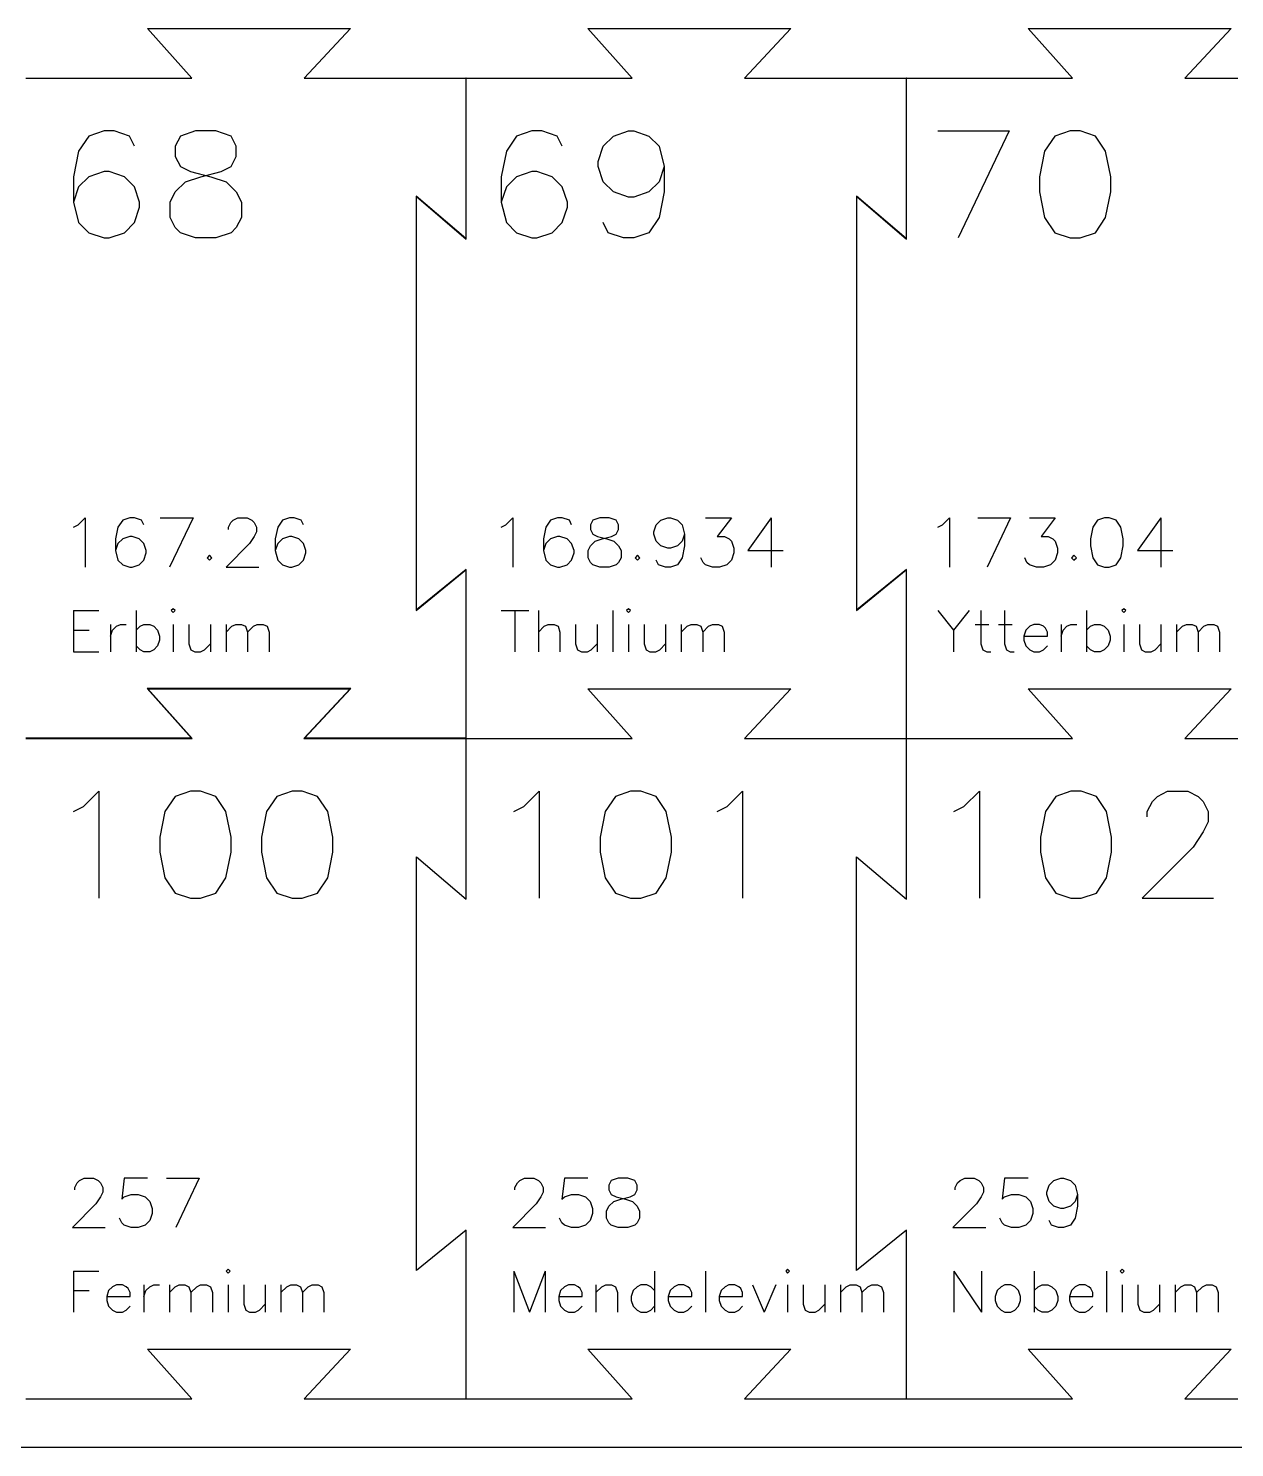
# Model space of a CAD drawing. Extents: x 0 to 297, y 0 to 210.
# Drawn here: x 223.78 to 264.53, y 0.05 to 47.99 of the extents above; entities that cross this region are included whole.
import ezdxf

# ---------------------------------------------------------------- set-up
doc = ezdxf.new("R2010")
doc.units = 0
doc.layers.get('0').update_dxf_attribs({"linetype": 'CONTINUOUS'})

msp = doc.modelspace()

# ---------------------------------------------------------------- linework, layer by layer
at = {"color": 1}
for p, q in [((229.305193, 46.311817), (227.807421, 47.99065)), ((227.807421, 47.99065), (234.661222, 47.99065)), ((234.661222, 47.99065), (233.09932, 46.311817)), ((244.176628, 46.311817), (242.678856, 47.99065)), ((242.678856, 47.99065), (249.532657, 47.99065)), ((249.532657, 47.99065), (247.970755, 46.311817)), ((259.048064, 46.311817), (257.550291, 47.99065)), ((257.550291, 47.99065), (264.404093, 47.99065)), ((264.404093, 47.99065), (262.84219, 46.311817)), ((225.702992, 46.311817), (229.305193, 46.311817)), ((233.09932, 46.311817), (234.894437, 46.311817)), ((238.561924, 46.311817), (238.561924, 43.610763)), ((238.570939, 46.311817), (238.561924, 46.311817)), ((238.570939, 43.610763), (238.570939, 46.311817)), ((240.574428, 46.311817), (244.176628, 46.311817)), ((247.970755, 46.311817), (249.765872, 46.311817)), ((253.433359, 46.311817), (253.433359, 43.610763)), ((253.442375, 46.311817), (253.433359, 46.311817)), ((253.442375, 43.610763), (253.442375, 46.311817)), ((255.445863, 46.311817), (259.048064, 46.311817)), ((262.84219, 46.311817), (264.637308, 46.311817)), ((238.561924, 43.610763), (238.561924, 40.890035)), ((238.570939, 40.869541), (238.570939, 43.610763)), ((253.433359, 43.610763), (253.433359, 40.890035)), ((253.442375, 40.869541), (253.442375, 43.610763)), ((238.561924, 40.890035), (236.8831, 42.328684)), ((236.8831, 42.328684), (236.8831, 28.32501)), ((236.892116, 28.344684), (236.892116, 42.308191)), ((236.892116, 42.308191), (238.570939, 40.869541)), ((253.433359, 40.890035), (251.754536, 42.328684)), ((251.754536, 42.328684), (251.754536, 28.32501)), ((251.763551, 28.344684), (251.763551, 42.308191)), ((251.763551, 42.308191), (253.442375, 40.869541)), ((236.8831, 28.32501), (238.561924, 29.696441)), ((238.570939, 29.716115), (236.892116, 28.344684)), ((238.561924, 29.696441), (238.561924, 26.862588)), ((238.570939, 26.862588), (238.570939, 29.716115)), ((251.754536, 28.32501), (253.433359, 29.696441)), ((253.442375, 29.716115), (251.763551, 28.344684)), ((253.433359, 29.696441), (253.433359, 26.862588)), ((253.442375, 26.862588), (253.442375, 29.716115)), ((238.561924, 26.862588), (238.561924, 24.004144)), ((238.570939, 24.004144), (238.570939, 26.862588)), ((253.433359, 26.862588), (253.433359, 24.004144)), ((253.442375, 24.004144), (253.442375, 26.862588)), ((227.797124, 25.687896), (229.294785, 24.009062)), ((234.672267, 25.687896), (227.797124, 25.687896)), ((229.315278, 24.000047), (227.817617, 25.678881)), ((227.817617, 25.678881), (234.650954, 25.678881)), ((234.650954, 25.678881), (233.088533, 24.000047)), ((233.109026, 24.009062), (234.672267, 25.687896)), ((244.176628, 24.004531), (242.678856, 25.683365)), ((242.678856, 25.683365), (249.532657, 25.683365)), ((249.532657, 25.683365), (247.970755, 24.004531)), ((259.048064, 24.004531), (257.550291, 25.683365)), ((257.550291, 25.683365), (264.404093, 25.683365)), ((264.404093, 25.683365), (262.84219, 24.004531)), ((225.702693, 24.009062), (223.695154, 24.009062)), ((223.695154, 24.000047), (225.702693, 24.000047)), ((229.294785, 24.009062), (225.702693, 24.009062)), ((225.702693, 24.000047), (229.315278, 24.000047)), ((233.088533, 24.000047), (234.894416, 24.000047)), ((234.894416, 24.009062), (233.109026, 24.009062)), ((236.710136, 24.009062), (234.894416, 24.009062)), ((234.894416, 24.000047), (236.710136, 24.000047)), ((238.566842, 24.009062), (236.710136, 24.009062)), ((236.710136, 24.000047), (238.566842, 24.000047)), ((238.561924, 24.004144), (238.570939, 24.004144)), ((238.566842, 24.000047), (238.566842, 24.009062)), ((240.574428, 24.004531), (244.176628, 24.004531)), ((247.970755, 24.004531), (249.765872, 24.004531)), ((253.433359, 24.004144), (253.442375, 24.004144)), ((255.445863, 24.004531), (259.048064, 24.004531)), ((262.84219, 24.004531), (264.637308, 24.004531)), ((238.566635, 18.572516), (238.566635, 21.3035)), ((253.438071, 18.572516), (253.438071, 21.3035)), ((236.887812, 6.027692), (236.887812, 20.011159)), ((236.887812, 20.011159), (238.566635, 18.572516)), ((251.759247, 6.027692), (251.759247, 20.011159)), ((251.759247, 20.011159), (253.438071, 18.572516)), ((238.566635, 7.398905), (236.887812, 6.027692)), ((238.566635, 4.555547), (238.566635, 7.398905)), ((253.438071, 7.398905), (251.759247, 6.027692)), ((253.438071, 4.555547), (253.438071, 7.398905)), ((229.305193, 1.69719), (227.807421, 3.376024)), ((227.807421, 3.376024), (234.661222, 3.376024)), ((234.661222, 3.376024), (233.09932, 1.69719)), ((244.176628, 1.69719), (242.678856, 3.376024)), ((242.678856, 3.376024), (249.532657, 3.376024)), ((249.532657, 3.376024), (247.970755, 1.69719)), ((259.048064, 1.69719), (257.550291, 3.376024)), ((257.550291, 3.376024), (264.404093, 3.376024)), ((264.404093, 3.376024), (262.84219, 1.69719)), ((225.702992, 1.69719), (229.305193, 1.69719)), ((233.09932, 1.69719), (234.894437, 1.69719)), ((240.574428, 1.69719), (244.176628, 1.69719)), ((247.970755, 1.69719), (249.765872, 1.69719)), ((255.445863, 1.69719), (259.048064, 1.69719)), ((262.84219, 1.69719), (264.637308, 1.69719)), ((285.83898, 0.049988), (11.161091, 0.049988))]:
    msp.add_line(p, q, dxfattribs=at)
at = {"color": 5}
for p, q in [((225.822366, 44.354716), (225.478627, 43.841832)), ((226.340703, 44.529314), (225.822366, 44.354716)), ((226.678986, 44.529314), (226.340703, 44.529314)), ((227.197323, 44.354716), (226.678986, 44.529314)), ((227.366464, 44.010974), (227.197323, 44.354716)), ((228.916019, 44.354716), (228.741421, 44.010974)), ((229.428899, 44.529314), (228.916019, 44.354716)), ((230.116377, 44.529314), (229.428899, 44.529314)), ((230.634714, 44.354716), (230.116377, 44.529314)), ((230.803856, 44.010974), (230.634714, 44.354716)), ((240.274096, 44.354716), (239.930357, 43.841832)), ((240.792433, 44.529314), (240.274096, 44.354716)), ((241.130716, 44.529314), (240.792433, 44.529314)), ((241.649052, 44.354716), (241.130716, 44.529314)), ((241.818194, 44.010974), (241.649052, 44.354716)), ((243.19315, 44.010974), (243.542346, 44.354716)), ((243.542346, 44.354716), (244.055226, 44.529314)), ((244.055226, 44.529314), (244.229824, 44.529314)), ((244.229824, 44.529314), (244.742705, 44.354716)), ((244.742705, 44.354716), (245.086444, 44.010974)), ((254.501283, 44.529314), (256.907457, 44.529314)), ((256.907457, 44.529314), (255.188761, 40.917303)), ((258.457011, 44.354716), (258.107815, 43.841832)), ((258.969891, 44.529314), (258.457011, 44.354716)), ((259.313631, 44.529314), (258.969891, 44.529314)), ((259.831967, 44.354716), (259.313631, 44.529314)), ((260.17025, 43.841832), (259.831967, 44.354716)), ((225.478627, 43.841832), (225.30403, 42.979751)), ((228.741421, 44.010974), (228.741421, 43.667233)), ((228.741421, 43.667233), (228.916019, 43.323492)), ((230.634714, 43.323492), (230.803856, 43.667233)), ((230.803856, 43.667233), (230.803856, 44.010974)), ((239.930357, 43.841832), (239.755759, 42.979751)), ((243.024009, 43.492634), (243.19315, 44.010974)), ((245.086444, 44.010974), (245.255585, 43.323492)), ((258.107815, 43.841832), (257.938674, 42.979751)), ((260.344848, 42.979751), (260.17025, 43.841832)), ((226.340703, 43.154349), (225.822366, 42.979751)), ((226.509845, 43.154349), (226.340703, 43.154349)), ((227.028181, 42.979751), (226.509845, 43.154349)), ((228.916019, 43.323492), (229.259758, 43.154349)), ((229.259758, 43.154349), (229.947236, 42.979751)), ((229.603497, 42.979751), (230.290975, 43.154349)), ((230.290975, 43.154349), (230.634714, 43.323492)), ((240.792433, 43.154349), (240.274096, 42.979751)), ((240.961574, 43.154349), (240.792433, 43.154349)), ((241.479911, 42.979751), (240.961574, 43.154349)), ((243.024009, 43.323492), (243.024009, 43.492634)), ((243.19315, 42.805152), (243.024009, 43.323492)), ((245.255585, 43.323492), (245.086444, 42.805152)), ((245.255585, 43.323492), (245.255585, 42.466867)), ((225.30403, 42.979751), (225.30403, 42.117669)), ((225.822366, 42.979751), (225.478627, 42.636009)), ((227.366464, 42.636009), (227.028181, 42.979751)), ((228.741421, 42.466867), (229.090616, 42.805152)), ((229.090616, 42.805152), (229.603497, 42.979751)), ((229.947236, 42.979751), (230.465573, 42.805152)), ((230.465573, 42.805152), (230.803856, 42.466867)), ((239.755759, 42.979751), (239.755759, 42.117669)), ((240.274096, 42.979751), (239.930357, 42.636009)), ((241.818194, 42.636009), (241.479911, 42.979751)), ((243.542346, 42.466867), (243.19315, 42.805152)), ((245.086444, 42.805152), (244.742705, 42.466867)), ((257.938674, 42.979751), (257.938674, 42.466867)), ((260.344848, 42.466867), (260.344848, 42.979751)), ((225.478627, 42.636009), (225.30403, 42.117669)), ((227.541062, 42.117669), (227.366464, 42.636009)), ((228.572279, 42.117669), (228.741421, 42.466867)), ((230.803856, 42.466867), (230.978453, 42.117669)), ((239.930357, 42.636009), (239.755759, 42.117669)), ((241.992792, 42.117669), (241.818194, 42.636009)), ((244.055226, 42.292268), (243.542346, 42.466867)), ((244.229824, 42.292268), (244.055226, 42.292268)), ((244.742705, 42.466867), (244.229824, 42.292268)), ((245.255585, 42.466867), (245.086444, 41.604785)), ((257.938674, 42.466867), (258.107815, 41.604785)), ((260.17025, 41.604785), (260.344848, 42.466867)), ((225.30403, 42.117669), (225.478627, 41.432915)), ((227.366464, 41.432915), (227.541062, 41.948527)), ((227.541062, 41.948527), (227.541062, 42.117669)), ((228.572279, 41.604785), (228.572279, 42.117669)), ((230.978453, 42.117669), (230.978453, 41.604785)), ((239.755759, 42.117669), (239.930357, 41.432915)), ((241.818194, 41.432915), (241.992792, 41.948527)), ((241.992792, 41.948527), (241.992792, 42.117669)), ((225.478627, 41.432915), (225.822366, 41.089173)), ((227.028181, 41.089173), (227.366464, 41.432915)), ((228.741421, 41.261044), (228.572279, 41.604785)), ((228.916019, 41.089173), (228.741421, 41.261044)), ((230.803856, 41.261044), (230.634714, 41.089173)), ((230.978453, 41.604785), (230.803856, 41.261044)), ((239.930357, 41.432915), (240.274096, 41.089173)), ((241.479911, 41.089173), (241.818194, 41.432915)), ((243.367748, 41.089173), (243.19315, 41.432915)), ((245.086444, 41.604785), (244.742705, 41.089173)), ((258.107815, 41.604785), (258.457011, 41.089173)), ((259.831967, 41.089173), (260.17025, 41.604785)), ((225.822366, 41.089173), (226.340703, 40.917303)), ((226.340703, 40.917303), (226.509845, 40.917303)), ((226.509845, 40.917303), (227.028181, 41.089173)), ((229.428899, 40.917303), (228.916019, 41.089173)), ((230.116377, 40.917303), (229.428899, 40.917303)), ((230.634714, 41.089173), (230.116377, 40.917303)), ((240.274096, 41.089173), (240.792433, 40.917303)), ((240.792433, 40.917303), (240.961574, 40.917303)), ((240.961574, 40.917303), (241.479911, 41.089173)), ((243.880629, 40.917303), (243.367748, 41.089173)), ((244.229824, 40.917303), (243.880629, 40.917303)), ((244.742705, 41.089173), (244.229824, 40.917303)), ((258.457011, 41.089173), (258.969891, 40.917303)), ((258.969891, 40.917303), (259.313631, 40.917303)), ((259.313631, 40.917303), (259.831967, 41.089173)), ((225.304039, 31.144222), (225.460169, 31.222287)), ((225.460169, 31.222287), (225.699402, 31.461521)), ((225.699402, 31.461521), (225.699402, 29.794439)), ((226.968592, 31.380937), (226.809944, 31.144222)), ((227.207825, 31.461521), (226.968592, 31.380937)), ((227.363955, 31.461521), (227.207825, 31.461521)), ((227.603188, 31.380937), (227.363955, 31.461521)), ((227.681253, 31.222287), (227.603188, 31.380937)), ((228.237783, 31.461521), (229.348325, 31.461521)), ((229.348325, 31.461521), (228.555081, 29.794439)), ((230.536932, 31.144222), (230.617515, 31.300353)), ((230.617515, 31.300353), (230.698099, 31.380937)), ((230.698099, 31.380937), (230.85423, 31.461521)), ((230.85423, 31.461521), (231.171527, 31.461521)), ((231.171527, 31.461521), (231.332694, 31.380937)), ((231.332694, 31.380937), (231.41076, 31.300353)), ((231.41076, 31.300353), (231.488825, 31.144222)), ((232.362653, 31.380937), (232.204004, 31.144222)), ((232.601885, 31.461521), (232.362653, 31.380937)), ((232.758016, 31.461521), (232.601885, 31.461521)), ((232.997248, 31.380937), (232.758016, 31.461521)), ((233.075313, 31.222287), (232.997248, 31.380937)), ((239.755767, 31.144222), (239.911898, 31.222287)), ((239.911898, 31.222287), (240.15113, 31.461521)), ((240.15113, 31.461521), (240.15113, 29.794439)), ((241.420321, 31.380937), (241.261672, 31.144222)), ((241.659553, 31.461521), (241.420321, 31.380937)), ((241.815684, 31.461521), (241.659553, 31.461521)), ((242.054916, 31.380937), (241.815684, 31.461521)), ((242.132982, 31.222287), (242.054916, 31.380937)), ((242.848161, 31.380937), (242.767577, 31.222287)), ((242.767577, 31.222287), (242.767577, 31.063637)), ((243.084875, 31.461521), (242.848161, 31.380937)), ((243.402172, 31.461521), (243.084875, 31.461521)), ((243.641405, 31.380937), (243.402172, 31.461521)), ((243.71947, 31.222287), (243.641405, 31.380937)), ((243.71947, 31.063637), (243.71947, 31.222287)), ((244.910595, 30.983053), (244.988661, 31.222287)), ((244.988661, 31.222287), (245.149828, 31.380937)), ((245.149828, 31.380937), (245.386542, 31.461521)), ((245.386542, 31.461521), (245.467125, 31.461521)), ((245.467125, 31.461521), (245.703839, 31.380937)), ((245.703839, 31.380937), (245.862488, 31.222287)), ((245.862488, 31.222287), (245.940554, 30.904988)), ((246.655732, 31.461521), (247.527042, 31.461521)), ((247.527042, 31.461521), (247.053614, 30.826922)), ((248.876816, 31.461521), (248.083572, 30.348454)), ((248.876816, 31.461521), (248.876816, 29.794439)), ((254.501291, 31.144222), (254.657422, 31.222287)), ((254.657422, 31.222287), (254.896654, 31.461521)), ((254.896654, 31.461521), (254.896654, 29.794439)), ((255.848547, 31.461521), (256.959089, 31.461521)), ((256.959089, 31.461521), (256.165845, 29.794439)), ((257.593684, 31.461521), (258.464994, 31.461521)), ((258.464994, 31.461521), (257.991565, 30.826922)), ((259.895351, 31.380937), (259.734184, 31.144222)), ((260.132065, 31.461521), (259.895351, 31.380937)), ((260.290714, 31.461521), (260.132065, 31.461521)), ((260.529947, 31.380937), (260.290714, 31.461521)), ((260.686077, 31.144222), (260.529947, 31.380937)), ((262.035851, 31.461521), (261.242607, 30.348454)), ((262.035851, 31.461521), (262.035851, 29.794439)), ((226.809944, 31.144222), (226.72936, 30.746338)), ((226.72936, 30.746338), (226.72936, 30.348454)), ((226.968592, 30.746338), (226.809944, 30.587688)), ((227.207825, 30.826922), (226.968592, 30.746338)), ((227.28589, 30.826922), (227.207825, 30.826922)), ((227.525122, 30.746338), (227.28589, 30.826922)), ((227.681253, 30.587688), (227.525122, 30.746338)), ((230.536932, 31.063637), (230.536932, 31.144222)), ((231.41076, 30.826922), (231.252111, 30.587688)), ((231.488825, 30.983053), (231.41076, 30.826922)), ((231.488825, 31.144222), (231.488825, 30.983053)), ((232.204004, 31.144222), (232.12342, 30.746338)), ((232.12342, 30.746338), (232.12342, 30.348454)), ((232.362653, 30.746338), (232.204004, 30.587688)), ((232.601885, 30.826922), (232.362653, 30.746338)), ((232.67995, 30.826922), (232.601885, 30.826922)), ((232.919183, 30.746338), (232.67995, 30.826922)), ((233.075313, 30.587688), (232.919183, 30.746338)), ((241.261672, 31.144222), (241.181089, 30.746338)), ((241.181089, 30.746338), (241.181089, 30.348454)), ((241.420321, 30.746338), (241.261672, 30.587688)), ((241.659553, 30.826922), (241.420321, 30.746338)), ((241.737619, 30.826922), (241.659553, 30.826922)), ((241.976851, 30.746338), (241.737619, 30.826922)), ((242.132982, 30.587688), (241.976851, 30.746338)), ((242.767577, 31.063637), (242.848161, 30.904988)), ((242.848161, 30.904988), (243.006809, 30.826922)), ((242.928744, 30.665754), (243.165458, 30.746338)), ((243.006809, 30.826922), (243.324107, 30.746338)), ((243.165458, 30.746338), (243.482756, 30.826922)), ((243.324107, 30.746338), (243.563339, 30.665754)), ((243.482756, 30.826922), (243.641405, 30.904988)), ((243.641405, 30.904988), (243.71947, 31.063637)), ((244.910595, 30.904988), (244.910595, 30.983053)), ((244.988661, 30.665754), (244.910595, 30.904988)), ((245.940554, 30.904988), (245.862488, 30.665754)), ((245.940554, 30.904988), (245.940554, 30.509622)), ((247.053614, 30.826922), (247.290328, 30.826922)), ((247.290328, 30.826922), (247.448977, 30.746338)), ((247.448977, 30.746338), (247.527042, 30.665754)), ((257.991565, 30.826922), (258.228279, 30.826922)), ((258.228279, 30.826922), (258.386928, 30.746338)), ((258.386928, 30.746338), (258.464994, 30.665754)), ((259.734184, 31.144222), (259.656119, 30.746338)), ((259.656119, 30.746338), (259.656119, 30.509622)), ((260.766661, 30.746338), (260.686077, 31.144222)), ((260.766661, 30.509622), (260.766661, 30.746338)), ((226.809944, 30.587688), (226.72936, 30.348454)), ((226.72936, 30.348454), (226.809944, 30.032414)), ((227.761837, 30.348454), (227.681253, 30.587688)), ((227.681253, 30.032414), (227.761837, 30.270388)), ((227.761837, 30.270388), (227.761837, 30.348454)), ((231.252111, 30.587688), (230.458867, 29.794439)), ((232.204004, 30.587688), (232.12342, 30.348454)), ((232.12342, 30.348454), (232.204004, 30.032414)), ((233.155897, 30.348454), (233.075313, 30.587688)), ((233.075313, 30.032414), (233.155897, 30.270388)), ((233.155897, 30.270388), (233.155897, 30.348454)), ((241.261672, 30.587688), (241.181089, 30.348454)), ((241.181089, 30.348454), (241.261672, 30.032414)), ((242.213565, 30.348454), (242.132982, 30.587688)), ((242.132982, 30.032414), (242.213565, 30.270388)), ((242.213565, 30.270388), (242.213565, 30.348454)), ((242.689512, 30.348454), (242.767577, 30.509622)), ((242.689512, 30.111738), (242.689512, 30.348454)), ((242.767577, 30.509622), (242.928744, 30.665754)), ((243.563339, 30.665754), (243.71947, 30.509622)), ((243.71947, 30.509622), (243.800053, 30.348454)), ((243.800053, 30.348454), (243.800053, 30.111738)), ((245.149828, 30.509622), (244.988661, 30.665754)), ((245.386542, 30.429038), (245.149828, 30.509622)), ((245.467125, 30.429038), (245.386542, 30.429038)), ((245.703839, 30.509622), (245.467125, 30.429038)), ((245.862488, 30.665754), (245.703839, 30.509622)), ((245.940554, 30.509622), (245.862488, 30.111738)), ((247.527042, 30.665754), (247.607625, 30.429038)), ((247.607625, 30.270388), (247.527042, 30.032414)), ((247.607625, 30.429038), (247.607625, 30.270388)), ((248.083572, 30.348454), (249.274697, 30.348454)), ((258.464994, 30.665754), (258.545577, 30.429038)), ((258.545577, 30.270388), (258.464994, 30.032414)), ((258.545577, 30.429038), (258.545577, 30.270388)), ((259.656119, 30.509622), (259.734184, 30.111738)), ((260.686077, 30.111738), (260.766661, 30.509622)), ((261.242607, 30.348454), (262.433733, 30.348454)), ((226.809944, 30.032414), (226.968592, 29.873764)), ((226.968592, 29.873764), (227.207825, 29.794439)), ((227.207825, 29.794439), (227.28589, 29.794439)), ((227.28589, 29.794439), (227.525122, 29.873764)), ((227.525122, 29.873764), (227.681253, 30.032414)), ((229.902337, 30.192323), (229.824271, 30.111738)), ((229.824271, 30.111738), (229.902337, 30.032414)), ((229.98292, 30.111738), (229.902337, 30.192323)), ((229.902337, 30.032414), (229.98292, 30.111738)), ((230.458867, 29.794439), (231.569408, 29.794439)), ((232.204004, 30.032414), (232.362653, 29.873764)), ((232.362653, 29.873764), (232.601885, 29.794439)), ((232.601885, 29.794439), (232.67995, 29.794439)), ((232.67995, 29.794439), (232.919183, 29.873764)), ((232.919183, 29.873764), (233.075313, 30.032414)), ((241.261672, 30.032414), (241.420321, 29.873764)), ((241.420321, 29.873764), (241.659553, 29.794439)), ((241.659553, 29.794439), (241.737619, 29.794439)), ((241.737619, 29.794439), (241.976851, 29.873764)), ((241.976851, 29.873764), (242.132982, 30.032414)), ((242.767577, 29.953089), (242.689512, 30.111738)), ((242.848161, 29.873764), (242.767577, 29.953089)), ((243.084875, 29.794439), (242.848161, 29.873764)), ((243.402172, 29.794439), (243.084875, 29.794439)), ((243.641405, 29.873764), (243.402172, 29.794439)), ((243.71947, 29.953089), (243.641405, 29.873764)), ((243.800053, 30.111738), (243.71947, 29.953089)), ((244.354065, 30.192323), (244.276, 30.111738)), ((244.276, 30.111738), (244.354065, 30.032414)), ((244.434649, 30.111738), (244.354065, 30.192323)), ((244.354065, 30.032414), (244.434649, 30.111738)), ((245.069244, 29.873764), (244.988661, 30.032414)), ((245.305958, 29.794439), (245.069244, 29.873764)), ((245.467125, 29.794439), (245.305958, 29.794439)), ((245.703839, 29.873764), (245.467125, 29.794439)), ((245.862488, 30.111738), (245.703839, 29.873764)), ((246.575149, 29.953089), (246.497084, 30.111738)), ((246.655732, 29.873764), (246.575149, 29.953089)), ((246.892447, 29.794439), (246.655732, 29.873764)), ((247.131679, 29.794439), (246.892447, 29.794439)), ((247.370911, 29.873764), (247.131679, 29.794439)), ((247.527042, 30.032414), (247.370911, 29.873764)), ((257.513101, 29.953089), (257.435035, 30.111738)), ((257.593684, 29.873764), (257.513101, 29.953089)), ((257.830398, 29.794439), (257.593684, 29.873764)), ((258.069631, 29.794439), (257.830398, 29.794439)), ((258.308863, 29.873764), (258.069631, 29.794439)), ((258.464994, 30.032414), (258.308863, 29.873764)), ((259.099589, 30.192323), (259.021524, 30.111738)), ((259.021524, 30.111738), (259.099589, 30.032414)), ((259.180172, 30.111738), (259.099589, 30.192323)), ((259.099589, 30.032414), (259.180172, 30.111738)), ((259.734184, 30.111738), (259.895351, 29.873764)), ((259.895351, 29.873764), (260.132065, 29.794439)), ((260.132065, 29.794439), (260.290714, 29.794439)), ((260.290714, 29.794439), (260.529947, 29.873764)), ((260.529947, 29.873764), (260.686077, 30.111738)), ((225.303994, 28.322563), (225.303994, 26.933328)), ((225.303994, 28.322563), (226.164391, 28.322563)), ((227.419312, 28.322563), (227.419312, 26.933328)), ((228.674233, 28.387618), (228.609178, 28.322563)), ((228.609178, 28.322563), (228.674233, 28.25541)), ((228.741386, 28.322563), (228.674233, 28.387618)), ((228.674233, 28.25541), (228.741386, 28.322563)), ((239.755724, 28.322563), (240.681175, 28.322563)), ((240.2174, 28.322563), (240.2174, 26.933328)), ((241.010644, 28.322563), (241.010644, 26.933328)), ((243.520486, 28.322563), (243.520486, 26.933328)), ((244.049315, 28.387618), (243.984261, 28.322563)), ((243.984261, 28.322563), (244.049315, 28.25541)), ((244.116468, 28.322563), (244.049315, 28.387618)), ((244.049315, 28.25541), (244.116468, 28.322563)), ((254.501247, 28.322563), (255.030077, 27.659423)), ((255.558906, 28.322563), (255.030077, 27.659423)), ((255.955528, 28.322563), (255.955528, 27.197744)), ((256.748773, 28.322563), (256.748773, 27.197744)), ((259.525127, 28.322563), (259.525127, 26.933328)), ((260.780048, 28.387618), (260.714993, 28.322563)), ((260.714993, 28.322563), (260.780048, 28.25541)), ((260.847201, 28.322563), (260.780048, 28.387618)), ((260.780048, 28.25541), (260.847201, 28.322563)), ((226.558915, 27.858785), (226.558915, 26.933328)), ((226.758275, 27.79373), (226.890483, 27.858785)), ((226.890483, 27.858785), (227.087744, 27.858785)), ((227.553618, 27.79373), (227.683727, 27.858785)), ((227.683727, 27.858785), (227.883087, 27.858785)), ((227.883087, 27.858785), (228.015294, 27.79373)), ((228.674233, 27.858785), (228.674233, 26.933328)), ((229.203062, 27.858785), (229.203062, 27.197744)), ((229.931252, 27.858785), (229.931252, 26.933328)), ((230.457983, 27.858785), (230.457983, 26.933328)), ((230.657343, 27.79373), (230.78955, 27.858785)), ((230.78955, 27.858785), (230.986812, 27.858785)), ((230.986812, 27.858785), (231.121118, 27.79373)), ((231.385533, 27.79373), (231.515642, 27.858785)), ((231.515642, 27.858785), (231.715002, 27.858785)), ((231.715002, 27.858785), (231.847209, 27.79373)), ((241.210005, 27.79373), (241.342212, 27.858785)), ((241.342212, 27.858785), (241.539474, 27.858785)), ((241.539474, 27.858785), (241.67378, 27.79373)), ((242.265565, 27.858785), (242.265565, 27.197744)), ((242.993755, 27.858785), (242.993755, 26.933328)), ((244.049315, 27.858785), (244.049315, 26.933328)), ((244.578145, 27.858785), (244.578145, 27.197744)), ((245.306334, 27.858785), (245.306334, 26.933328)), ((245.833065, 27.858785), (245.833065, 26.933328)), ((246.032426, 27.79373), (246.164633, 27.858785)), ((246.164633, 27.858785), (246.361895, 27.858785)), ((246.361895, 27.858785), (246.496201, 27.79373)), ((246.760615, 27.79373), (246.890724, 27.858785)), ((246.890724, 27.858785), (247.090084, 27.858785)), ((247.090084, 27.858785), (247.222292, 27.79373)), ((255.758267, 27.858785), (256.219943, 27.858785)), ((256.551511, 27.858785), (257.013187, 27.858785)), ((257.739278, 27.858785), (257.60917, 27.79373)), ((257.938639, 27.858785), (257.739278, 27.858785)), ((258.070846, 27.79373), (257.938639, 27.858785)), ((258.66473, 27.858785), (258.66473, 26.933328)), ((258.86409, 27.79373), (258.996298, 27.858785)), ((258.996298, 27.858785), (259.193559, 27.858785)), ((259.659433, 27.79373), (259.789542, 27.858785)), ((259.789542, 27.858785), (259.988902, 27.858785)), ((259.988902, 27.858785), (260.121109, 27.79373)), ((260.780048, 27.858785), (260.780048, 26.933328)), ((261.308877, 27.858785), (261.308877, 27.197744)), ((262.037067, 27.858785), (262.037067, 26.933328)), ((262.563798, 27.858785), (262.563798, 26.933328)), ((262.763158, 27.79373), (262.895365, 27.858785)), ((262.895365, 27.858785), (263.092627, 27.858785)), ((263.092627, 27.858785), (263.226933, 27.79373)), ((263.491348, 27.79373), (263.621457, 27.858785)), ((263.621457, 27.858785), (263.820817, 27.858785)), ((263.820817, 27.858785), (263.953024, 27.79373)), ((225.303994, 27.659423), (225.832824, 27.659423)), ((226.558915, 27.46216), (226.626068, 27.659423)), ((226.626068, 27.659423), (226.758275, 27.79373)), ((227.419312, 27.659423), (227.553618, 27.79373)), ((228.015294, 27.79373), (228.147502, 27.659423)), ((228.147502, 27.659423), (228.212556, 27.46216)), ((228.212556, 27.329952), (228.147502, 27.13164)), ((228.212556, 27.46216), (228.212556, 27.329952)), ((230.457983, 27.594369), (230.657343, 27.79373)), ((231.121118, 27.79373), (231.186172, 27.594369)), ((231.186172, 27.594369), (231.385533, 27.79373)), ((231.186172, 27.594369), (231.186172, 26.933328)), ((231.847209, 27.79373), (231.914362, 27.594369)), ((231.914362, 27.594369), (231.914362, 26.933328)), ((241.010644, 27.594369), (241.210005, 27.79373)), ((241.67378, 27.79373), (241.738834, 27.594369)), ((241.738834, 27.594369), (241.738834, 26.933328)), ((245.833065, 27.594369), (246.032426, 27.79373)), ((246.496201, 27.79373), (246.561255, 27.594369)), ((246.561255, 27.594369), (246.760615, 27.79373)), ((246.561255, 27.594369), (246.561255, 26.933328)), ((247.222292, 27.79373), (247.289445, 27.594369)), ((247.289445, 27.594369), (247.289445, 26.933328)), ((255.030077, 27.659423), (255.030077, 26.933328)), ((257.474864, 27.659423), (257.409809, 27.46216)), ((257.409809, 27.46216), (258.203053, 27.46216)), ((257.409809, 27.46216), (257.409809, 27.329952)), ((257.409809, 27.329952), (257.474864, 27.13164)), ((257.60917, 27.79373), (257.474864, 27.659423)), ((258.137999, 27.726577), (258.070846, 27.79373)), ((258.203053, 27.594369), (258.137999, 27.726577)), ((258.203053, 27.46216), (258.203053, 27.594369)), ((258.66473, 27.46216), (258.731883, 27.659423)), ((258.731883, 27.659423), (258.86409, 27.79373)), ((259.525127, 27.659423), (259.659433, 27.79373)), ((260.121109, 27.79373), (260.253317, 27.659423)), ((260.253317, 27.659423), (260.318371, 27.46216)), ((260.318371, 27.329952), (260.253317, 27.13164)), ((260.318371, 27.46216), (260.318371, 27.329952)), ((262.563798, 27.594369), (262.763158, 27.79373)), ((263.226933, 27.79373), (263.291987, 27.594369)), ((263.291987, 27.594369), (263.491348, 27.79373)), ((263.291987, 27.594369), (263.291987, 26.933328)), ((263.953024, 27.79373), (264.020177, 27.594369)), ((264.020177, 27.594369), (264.020177, 26.933328)), ((225.303994, 26.933328), (226.164391, 26.933328)), ((227.553618, 26.999432), (227.419312, 27.13164)), ((227.683727, 26.933328), (227.553618, 26.999432)), ((227.883087, 26.933328), (227.683727, 26.933328)), ((228.015294, 26.999432), (227.883087, 26.933328)), ((228.147502, 27.13164), (228.015294, 26.999432)), ((229.203062, 27.197744), (229.270215, 26.999432)), ((229.270215, 26.999432), (229.402422, 26.933328)), ((229.402422, 26.933328), (229.601783, 26.933328)), ((229.601783, 26.933328), (229.731892, 26.999432)), ((229.731892, 26.999432), (229.931252, 27.197744)), ((242.265565, 27.197744), (242.332718, 26.999432)), ((242.332718, 26.999432), (242.464925, 26.933328)), ((242.464925, 26.933328), (242.664286, 26.933328)), ((242.664286, 26.933328), (242.794395, 26.999432)), ((242.794395, 26.999432), (242.993755, 27.197744)), ((244.578145, 27.197744), (244.645298, 26.999432)), ((244.645298, 26.999432), (244.777505, 26.933328)), ((244.777505, 26.933328), (244.976865, 26.933328)), ((244.976865, 26.933328), (245.106974, 26.999432)), ((245.106974, 26.999432), (245.306334, 27.197744)), ((255.955528, 27.197744), (256.022681, 26.999432)), ((256.022681, 26.999432), (256.15279, 26.933328)), ((256.15279, 26.933328), (256.287096, 26.933328)), ((256.748773, 27.197744), (256.815925, 26.999432)), ((256.815925, 26.999432), (256.946034, 26.933328)), ((256.946034, 26.933328), (257.08034, 26.933328)), ((257.474864, 27.13164), (257.60917, 26.999432)), ((257.60917, 26.999432), (257.739278, 26.933328)), ((257.739278, 26.933328), (257.938639, 26.933328)), ((257.938639, 26.933328), (258.070846, 26.999432)), ((258.070846, 26.999432), (258.203053, 27.13164)), ((259.659433, 26.999432), (259.525127, 27.13164)), ((259.789542, 26.933328), (259.659433, 26.999432)), ((259.988902, 26.933328), (259.789542, 26.933328)), ((260.121109, 26.999432), (259.988902, 26.933328)), ((260.253317, 27.13164), (260.121109, 26.999432)), ((261.308877, 27.197744), (261.37603, 26.999432)), ((261.37603, 26.999432), (261.508237, 26.933328)), ((261.508237, 26.933328), (261.707598, 26.933328)), ((261.707598, 26.933328), (261.837706, 26.999432)), ((261.837706, 26.999432), (262.037067, 27.197744)), ((225.642313, 21.703689), (226.160649, 22.222029)), ((226.160649, 22.222029), (226.160649, 18.610017)), ((229.254301, 22.222029), (228.741421, 22.04743)), ((229.598041, 22.222029), (229.254301, 22.222029)), ((230.116377, 22.04743), (229.598041, 22.222029)), ((232.691693, 22.222029), (232.178812, 22.04743)), ((233.035432, 22.222029), (232.691693, 22.222029)), ((233.553769, 22.04743), (233.035432, 22.222029)), ((240.513748, 21.703689), (241.032085, 22.222029)), ((241.032085, 22.222029), (241.032085, 18.610017)), ((244.125737, 22.222029), (243.612856, 22.04743)), ((244.469476, 22.222029), (244.125737, 22.222029)), ((244.987813, 22.04743), (244.469476, 22.222029)), ((247.388531, 21.703689), (247.906867, 22.222029)), ((247.906867, 22.222029), (247.906867, 18.610017)), ((255.385183, 21.703689), (255.90352, 22.222029)), ((255.90352, 22.222029), (255.90352, 18.610017)), ((258.997172, 22.222029), (258.484292, 22.04743)), ((259.340911, 22.222029), (258.997172, 22.222029)), ((259.859248, 22.04743), (259.340911, 22.222029)), ((261.921683, 22.04743), (262.259966, 22.222029)), ((262.259966, 22.222029), (262.947444, 22.222029)), ((262.947444, 22.222029), (263.296639, 22.04743)), ((225.30403, 21.534546), (225.642313, 21.703689)), ((228.741421, 22.04743), (228.392226, 21.534546)), ((230.45466, 21.534546), (230.116377, 22.04743)), ((232.178812, 22.04743), (231.829617, 21.534546)), ((233.892052, 21.534546), (233.553769, 22.04743)), ((240.175465, 21.534546), (240.513748, 21.703689)), ((243.612856, 22.04743), (243.263661, 21.534546)), ((245.326096, 21.534546), (244.987813, 22.04743)), ((247.050248, 21.534546), (247.388531, 21.703689)), ((255.0469, 21.534546), (255.385183, 21.703689)), ((258.484292, 22.04743), (258.135096, 21.534546)), ((260.197531, 21.534546), (259.859248, 22.04743)), ((261.572488, 21.534546), (261.747085, 21.872832)), ((261.747085, 21.872832), (261.921683, 22.04743)), ((263.296639, 22.04743), (263.465781, 21.872832)), ((263.465781, 21.872832), (263.634922, 21.534546)), ((228.392226, 21.534546), (228.223084, 20.672465)), ((230.629258, 20.672465), (230.45466, 21.534546)), ((231.829617, 21.534546), (231.660475, 20.672465)), ((234.066649, 20.672465), (233.892052, 21.534546)), ((243.263661, 21.534546), (243.094519, 20.672465)), ((245.500693, 20.672465), (245.326096, 21.534546)), ((258.135096, 21.534546), (257.965955, 20.672465)), ((260.372129, 20.672465), (260.197531, 21.534546)), ((261.572488, 21.359948), (261.572488, 21.534546)), ((263.634922, 21.185349), (263.465781, 20.847064)), ((263.634922, 21.534546), (263.634922, 21.185349)), ((228.223084, 20.672465), (228.223084, 20.159581)), ((230.629258, 20.159581), (230.629258, 20.672465)), ((231.660475, 20.672465), (231.660475, 20.159581)), ((234.066649, 20.159581), (234.066649, 20.672465)), ((243.094519, 20.672465), (243.094519, 20.159581)), ((245.500693, 20.159581), (245.500693, 20.672465)), ((257.965955, 20.672465), (257.965955, 20.159581)), ((260.372129, 20.159581), (260.372129, 20.672465)), ((263.465781, 20.847064), (263.122042, 20.328724)), ((228.223084, 20.159581), (228.392226, 19.2975)), ((230.45466, 19.2975), (230.629258, 20.159581)), ((231.660475, 20.159581), (231.829617, 19.2975)), ((233.892052, 19.2975), (234.066649, 20.159581)), ((243.094519, 20.159581), (243.263661, 19.2975)), ((245.326096, 19.2975), (245.500693, 20.159581)), ((257.965955, 20.159581), (258.135096, 19.2975)), ((260.197531, 19.2975), (260.372129, 20.159581)), ((263.122042, 20.328724), (261.403346, 18.610017)), ((228.392226, 19.2975), (228.741421, 18.781888)), ((230.116377, 18.781888), (230.45466, 19.2975)), ((231.829617, 19.2975), (232.178812, 18.781888)), ((233.553769, 18.781888), (233.892052, 19.2975)), ((243.263661, 19.2975), (243.612856, 18.781888)), ((244.987813, 18.781888), (245.326096, 19.2975)), ((258.135096, 19.2975), (258.484292, 18.781888)), ((259.859248, 18.781888), (260.197531, 19.2975)), ((228.741421, 18.781888), (229.254301, 18.610017)), ((229.598041, 18.610017), (230.116377, 18.781888)), ((232.178812, 18.781888), (232.691693, 18.610017)), ((233.035432, 18.610017), (233.553769, 18.781888)), ((243.612856, 18.781888), (244.125737, 18.610017)), ((244.469476, 18.610017), (244.987813, 18.781888)), ((258.484292, 18.781888), (258.997172, 18.610017)), ((259.340911, 18.610017), (259.859248, 18.781888)), ((229.254301, 18.610017), (229.598041, 18.610017)), ((232.691693, 18.610017), (233.035432, 18.610017)), ((244.125737, 18.610017), (244.469476, 18.610017)), ((258.997172, 18.610017), (259.340911, 18.610017)), ((261.403346, 18.610017), (263.80952, 18.610017)), ((225.509241, 9.073652), (225.665372, 9.154236)), ((225.665372, 9.154236), (225.982669, 9.154236)), ((225.982669, 9.154236), (226.143836, 9.073652)), ((227.015146, 9.154236), (226.934562, 8.439052)), ((227.80839, 9.154236), (227.015146, 9.154236)), ((228.442985, 9.154236), (229.553527, 9.154236)), ((229.553527, 9.154236), (228.760283, 7.487153)), ((240.380676, 9.073652), (240.536807, 9.154236)), ((240.536807, 9.154236), (240.854105, 9.154236)), ((240.854105, 9.154236), (241.015272, 9.073652)), ((241.886581, 9.154236), (241.805998, 8.439052)), ((242.679825, 9.154236), (241.886581, 9.154236)), ((243.709784, 9.154236), (243.473069, 9.073652)), ((244.027081, 9.154236), (243.709784, 9.154236)), ((244.266314, 9.073652), (244.027081, 9.154236)), ((255.252112, 9.073652), (255.408242, 9.154236)), ((255.408242, 9.154236), (255.72554, 9.154236)), ((255.72554, 9.154236), (255.886707, 9.073652)), ((256.758017, 9.154236), (256.677433, 8.439052)), ((257.551261, 9.154236), (256.758017, 9.154236)), ((258.425088, 9.073652), (258.661803, 9.154236)), ((258.661803, 9.154236), (258.742386, 9.154236)), ((258.742386, 9.154236), (258.9791, 9.073652)), ((225.348074, 8.836936), (225.428657, 8.993068)), ((225.348074, 8.756352), (225.348074, 8.836936)), ((225.428657, 8.993068), (225.509241, 9.073652)), ((226.143836, 9.073652), (226.221902, 8.993068)), ((226.221902, 8.993068), (226.299967, 8.836936)), ((226.299967, 8.675768), (226.221902, 8.519636)), ((226.299967, 8.836936), (226.299967, 8.675768)), ((240.219509, 8.836936), (240.300093, 8.993068)), ((240.219509, 8.756352), (240.219509, 8.836936)), ((240.300093, 8.993068), (240.380676, 9.073652)), ((241.015272, 9.073652), (241.093337, 8.993068)), ((241.093337, 8.993068), (241.171402, 8.836936)), ((241.171402, 8.675768), (241.093337, 8.519636)), ((241.171402, 8.836936), (241.171402, 8.675768)), ((243.473069, 9.073652), (243.392486, 8.915002)), ((243.392486, 8.915002), (243.392486, 8.756352)), ((243.392486, 8.756352), (243.473069, 8.597702)), ((244.344379, 8.915002), (244.266314, 9.073652)), ((244.266314, 8.597702), (244.344379, 8.756352)), ((244.344379, 8.756352), (244.344379, 8.915002)), ((255.090945, 8.836936), (255.171528, 8.993068)), ((255.090945, 8.756352), (255.090945, 8.836936)), ((255.171528, 8.993068), (255.252112, 9.073652)), ((255.886707, 9.073652), (255.964772, 8.993068)), ((255.964772, 8.993068), (256.042838, 8.836936)), ((256.042838, 8.675768), (255.964772, 8.519636)), ((256.042838, 8.836936), (256.042838, 8.675768)), ((258.185856, 8.675768), (258.263921, 8.915002)), ((258.185856, 8.597702), (258.185856, 8.675768)), ((258.263921, 8.915002), (258.425088, 9.073652)), ((258.9791, 9.073652), (259.137749, 8.915002)), ((259.137749, 8.915002), (259.215814, 8.597702)), ((226.063253, 8.280403), (225.270009, 7.487153)), ((226.221902, 8.519636), (226.063253, 8.280403)), ((226.934562, 8.439052), (227.015146, 8.519636)), ((227.015146, 8.519636), (227.25186, 8.597702)), ((227.25186, 8.597702), (227.491092, 8.597702)), ((227.491092, 8.597702), (227.730325, 8.519636)), ((227.730325, 8.519636), (227.886455, 8.358468)), ((227.886455, 8.358468), (227.967039, 8.121753)), ((240.934688, 8.280403), (240.141444, 7.487153)), ((241.093337, 8.519636), (240.934688, 8.280403)), ((241.805998, 8.439052), (241.886581, 8.519636)), ((241.886581, 8.519636), (242.123295, 8.597702)), ((242.123295, 8.597702), (242.362528, 8.597702)), ((242.362528, 8.597702), (242.60176, 8.519636)), ((242.60176, 8.519636), (242.757891, 8.358468)), ((242.757891, 8.358468), (242.838474, 8.121753)), ((243.314421, 8.041169), (243.392486, 8.202337)), ((243.392486, 8.202337), (243.553653, 8.358468)), ((243.473069, 8.597702), (243.631718, 8.519636)), ((243.553653, 8.358468), (243.790367, 8.439052)), ((243.631718, 8.519636), (243.949016, 8.439052)), ((243.790367, 8.439052), (244.107665, 8.519636)), ((243.949016, 8.439052), (244.188248, 8.358468)), ((244.107665, 8.519636), (244.266314, 8.597702)), ((244.188248, 8.358468), (244.344379, 8.202337)), ((244.344379, 8.202337), (244.424962, 8.041169)), ((255.806124, 8.280403), (255.012879, 7.487153)), ((255.964772, 8.519636), (255.806124, 8.280403)), ((256.677433, 8.439052), (256.758017, 8.519636)), ((256.758017, 8.519636), (256.994731, 8.597702)), ((256.994731, 8.597702), (257.233963, 8.597702)), ((257.233963, 8.597702), (257.473195, 8.519636)), ((257.473195, 8.519636), (257.629326, 8.358468)), ((257.629326, 8.358468), (257.70991, 8.121753)), ((258.263921, 8.358468), (258.185856, 8.597702)), ((258.425088, 8.202337), (258.263921, 8.358468)), ((258.661803, 8.121753), (258.425088, 8.202337)), ((258.9791, 8.202337), (258.742386, 8.121753)), ((259.137749, 8.358468), (258.9791, 8.202337)), ((259.215814, 8.597702), (259.137749, 8.358468)), ((259.215814, 8.202337), (259.137749, 7.804453)), ((259.215814, 8.597702), (259.215814, 8.202337)), ((226.934562, 7.645803), (226.856497, 7.804453)), ((227.886455, 7.725128), (227.730325, 7.566478)), ((227.967039, 7.963103), (227.886455, 7.725128)), ((227.967039, 8.121753), (227.967039, 7.963103)), ((241.805998, 7.645803), (241.727932, 7.804453)), ((242.757891, 7.725128), (242.60176, 7.566478)), ((242.838474, 7.963103), (242.757891, 7.725128)), ((242.838474, 8.121753), (242.838474, 7.963103)), ((243.314421, 7.804453), (243.314421, 8.041169)), ((243.392486, 7.645803), (243.314421, 7.804453)), ((244.424962, 7.804453), (244.344379, 7.645803)), ((244.424962, 8.041169), (244.424962, 7.804453)), ((256.677433, 7.645803), (256.599368, 7.804453)), ((257.629326, 7.725128), (257.473195, 7.566478)), ((257.70991, 7.963103), (257.629326, 7.725128)), ((257.70991, 8.121753), (257.70991, 7.963103)), ((258.344505, 7.566478), (258.263921, 7.725128)), ((258.742386, 8.121753), (258.661803, 8.121753)), ((259.137749, 7.804453), (258.9791, 7.566478)), ((225.270009, 7.487153), (226.38055, 7.487153)), ((227.015146, 7.566478), (226.934562, 7.645803)), ((227.25186, 7.487153), (227.015146, 7.566478)), ((227.491092, 7.487153), (227.25186, 7.487153)), ((227.730325, 7.566478), (227.491092, 7.487153)), ((240.141444, 7.487153), (241.251986, 7.487153)), ((241.886581, 7.566478), (241.805998, 7.645803)), ((242.123295, 7.487153), (241.886581, 7.566478)), ((242.362528, 7.487153), (242.123295, 7.487153)), ((242.60176, 7.566478), (242.362528, 7.487153)), ((243.473069, 7.566478), (243.392486, 7.645803)), ((243.709784, 7.487153), (243.473069, 7.566478)), ((244.027081, 7.487153), (243.709784, 7.487153)), ((244.266314, 7.566478), (244.027081, 7.487153)), ((244.344379, 7.645803), (244.266314, 7.566478)), ((255.012879, 7.487153), (256.123421, 7.487153)), ((256.758017, 7.566478), (256.677433, 7.645803)), ((256.994731, 7.487153), (256.758017, 7.566478)), ((257.233963, 7.487153), (256.994731, 7.487153)), ((257.473195, 7.566478), (257.233963, 7.487153)), ((258.581219, 7.487153), (258.344505, 7.566478)), ((258.742386, 7.487153), (258.581219, 7.487153)), ((258.9791, 7.566478), (258.742386, 7.487153)), ((225.303994, 6.015278), (225.303994, 4.626042)), ((225.303994, 6.015278), (226.164391, 6.015278)), ((230.527234, 6.080332), (230.46218, 6.015278)), ((230.46218, 6.015278), (230.527234, 5.948124)), ((230.594387, 6.015278), (230.527234, 6.080332)), ((230.527234, 5.948124), (230.594387, 6.015278)), ((240.17543, 6.015278), (240.17543, 4.626042)), ((240.17543, 6.015278), (240.704259, 4.626042)), ((241.233089, 6.015278), (240.704259, 4.626042)), ((241.233089, 6.015278), (241.233089, 4.626042)), ((244.934895, 6.015278), (244.934895, 4.626042)), ((246.651492, 6.015278), (246.651492, 4.626042)), ((249.427846, 6.080332), (249.362792, 6.015278)), ((249.362792, 6.015278), (249.427846, 5.948124)), ((249.494999, 6.015278), (249.427846, 6.080332)), ((249.427846, 5.948124), (249.494999, 6.015278)), ((255.046865, 6.015278), (255.046865, 4.626042)), ((255.046865, 6.015278), (255.974415, 4.626042)), ((255.974415, 6.015278), (255.974415, 4.626042)), ((257.756067, 6.015278), (257.756067, 4.626042)), ((260.200854, 6.015278), (260.200854, 4.626042)), ((260.729683, 6.080332), (260.664629, 6.015278)), ((260.664629, 6.015278), (260.729683, 5.948124)), ((260.796836, 6.015278), (260.729683, 6.080332)), ((260.729683, 5.948124), (260.796836, 6.015278)), ((225.303994, 5.352138), (225.832824, 5.352138)), ((226.493861, 5.352138), (226.428806, 5.154875)), ((226.628166, 5.486445), (226.493861, 5.352138)), ((226.758275, 5.5515), (226.628166, 5.486445)), ((226.957636, 5.5515), (226.758275, 5.5515)), ((227.089843, 5.486445), (226.957636, 5.5515)), ((227.156996, 5.419291), (227.089843, 5.486445)), ((227.22205, 5.287083), (227.156996, 5.419291)), ((227.22205, 5.154875), (227.22205, 5.287083)), ((227.683727, 5.5515), (227.683727, 4.626042)), ((227.683727, 5.154875), (227.75088, 5.352138)), ((227.75088, 5.352138), (227.883087, 5.486445)), ((227.883087, 5.486445), (228.015294, 5.5515)), ((228.015294, 5.5515), (228.212556, 5.5515)), ((228.544124, 5.5515), (228.544124, 4.626042)), ((228.544124, 5.287083), (228.743484, 5.486445)), ((228.743484, 5.486445), (228.875691, 5.5515)), ((228.875691, 5.5515), (229.072953, 5.5515)), ((229.072953, 5.5515), (229.207259, 5.486445)), ((229.207259, 5.486445), (229.272314, 5.287083)), ((229.272314, 5.287083), (229.471674, 5.486445)), ((229.272314, 5.287083), (229.272314, 4.626042)), ((229.471674, 5.486445), (229.601783, 5.5515)), ((229.601783, 5.5515), (229.801143, 5.5515)), ((229.801143, 5.5515), (229.93335, 5.486445)), ((229.93335, 5.486445), (230.000503, 5.287083)), ((230.000503, 5.287083), (230.000503, 4.626042)), ((230.527234, 5.5515), (230.527234, 4.626042)), ((231.056064, 5.5515), (231.056064, 4.890459)), ((231.784253, 5.5515), (231.784253, 4.626042)), ((232.310984, 5.5515), (232.310984, 4.626042)), ((232.310984, 5.287083), (232.510345, 5.486445)), ((232.510345, 5.486445), (232.642552, 5.5515)), ((232.642552, 5.5515), (232.839814, 5.5515)), ((232.839814, 5.5515), (232.97412, 5.486445)), ((232.97412, 5.486445), (233.039174, 5.287083)), ((233.039174, 5.287083), (233.238534, 5.486445)), ((233.039174, 5.287083), (233.039174, 4.626042)), ((233.238534, 5.486445), (233.368643, 5.5515)), ((233.368643, 5.5515), (233.568003, 5.5515)), ((233.568003, 5.5515), (233.700211, 5.486445)), ((233.700211, 5.486445), (233.767364, 5.287083)), ((233.767364, 5.287083), (233.767364, 4.626042)), ((241.761918, 5.352138), (241.696864, 5.154875)), ((241.896224, 5.486445), (241.761918, 5.352138)), ((242.026333, 5.5515), (241.896224, 5.486445)), ((242.225693, 5.5515), (242.026333, 5.5515)), ((242.3579, 5.486445), (242.225693, 5.5515)), ((242.425053, 5.419291), (242.3579, 5.486445)), ((242.490108, 5.287083), (242.425053, 5.419291)), ((242.490108, 5.154875), (242.490108, 5.287083)), ((242.951784, 5.5515), (242.951784, 4.626042)), ((242.951784, 5.287083), (243.151145, 5.486445)), ((243.151145, 5.486445), (243.283352, 5.5515)), ((243.283352, 5.5515), (243.480614, 5.5515)), ((243.480614, 5.5515), (243.61492, 5.486445)), ((243.61492, 5.486445), (243.679974, 5.287083)), ((243.679974, 5.287083), (243.679974, 4.626042)), ((244.206705, 5.352138), (244.14165, 5.154875)), ((244.341011, 5.486445), (244.206705, 5.352138)), ((244.47112, 5.5515), (244.341011, 5.486445)), ((244.67048, 5.5515), (244.47112, 5.5515)), ((244.802687, 5.486445), (244.67048, 5.5515)), ((244.934895, 5.352138), (244.802687, 5.486445)), ((245.461625, 5.352138), (245.396571, 5.154875)), ((245.595931, 5.486445), (245.461625, 5.352138)), ((245.72604, 5.5515), (245.595931, 5.486445)), ((245.9254, 5.5515), (245.72604, 5.5515)), ((246.057608, 5.486445), (245.9254, 5.5515)), ((246.124761, 5.419291), (246.057608, 5.486445)), ((246.189815, 5.287083), (246.124761, 5.419291)), ((246.189815, 5.154875), (246.189815, 5.287083)), ((247.180321, 5.352138), (247.115267, 5.154875)), ((247.314627, 5.486445), (247.180321, 5.352138)), ((247.444736, 5.5515), (247.314627, 5.486445)), ((247.644096, 5.5515), (247.444736, 5.5515)), ((247.776304, 5.486445), (247.644096, 5.5515)), ((247.843456, 5.419291), (247.776304, 5.486445)), ((247.908511, 5.287083), (247.843456, 5.419291)), ((247.908511, 5.154875), (247.908511, 5.287083)), ((248.240079, 5.5515), (248.634602, 4.626042)), ((249.033323, 5.5515), (248.634602, 4.626042)), ((249.427846, 5.5515), (249.427846, 4.626042)), ((249.956676, 5.5515), (249.956676, 4.890459)), ((250.684865, 5.5515), (250.684865, 4.626042)), ((251.211596, 5.5515), (251.211596, 4.626042)), ((251.211596, 5.287083), (251.410957, 5.486445)), ((251.410957, 5.486445), (251.543164, 5.5515)), ((251.543164, 5.5515), (251.740426, 5.5515)), ((251.740426, 5.5515), (251.874732, 5.486445)), ((251.874732, 5.486445), (251.939786, 5.287083)), ((251.939786, 5.287083), (252.139146, 5.486445)), ((251.939786, 5.287083), (251.939786, 4.626042)), ((252.139146, 5.486445), (252.269255, 5.5515)), ((252.269255, 5.5515), (252.468615, 5.5515)), ((252.468615, 5.5515), (252.600823, 5.486445)), ((252.600823, 5.486445), (252.667976, 5.287083)), ((252.667976, 5.287083), (252.667976, 4.626042)), ((256.501146, 5.352138), (256.436092, 5.154875)), ((256.635452, 5.486445), (256.501146, 5.352138)), ((256.765561, 5.5515), (256.635452, 5.486445)), ((256.964921, 5.5515), (256.765561, 5.5515)), ((257.097128, 5.486445), (256.964921, 5.5515)), ((257.229336, 5.352138), (257.097128, 5.486445)), ((257.29439, 5.154875), (257.229336, 5.352138)), ((257.756067, 5.352138), (257.890373, 5.486445)), ((257.890373, 5.486445), (258.020481, 5.5515)), ((258.020481, 5.5515), (258.219842, 5.5515)), ((258.219842, 5.5515), (258.352049, 5.486445)), ((258.352049, 5.486445), (258.484256, 5.352138)), ((258.484256, 5.352138), (258.549311, 5.154875)), ((259.010987, 5.352138), (258.945933, 5.154875)), ((259.145293, 5.486445), (259.010987, 5.352138)), ((259.275402, 5.5515), (259.145293, 5.486445)), ((259.474762, 5.5515), (259.275402, 5.5515)), ((259.60697, 5.486445), (259.474762, 5.5515)), ((259.674123, 5.419291), (259.60697, 5.486445)), ((259.739177, 5.287083), (259.674123, 5.419291)), ((259.739177, 5.154875), (259.739177, 5.287083)), ((260.729683, 5.5515), (260.729683, 4.626042)), ((261.258512, 5.5515), (261.258512, 4.890459)), ((261.986702, 5.5515), (261.986702, 4.626042)), ((262.513433, 5.5515), (262.513433, 4.626042)), ((262.513433, 5.287083), (262.712793, 5.486445)), ((262.712793, 5.486445), (262.845001, 5.5515)), ((262.845001, 5.5515), (263.042262, 5.5515)), ((263.042262, 5.5515), (263.176568, 5.486445)), ((263.176568, 5.486445), (263.241623, 5.287083)), ((263.241623, 5.287083), (263.440983, 5.486445)), ((263.241623, 5.287083), (263.241623, 4.626042)), ((263.440983, 5.486445), (263.571092, 5.5515)), ((263.571092, 5.5515), (263.770452, 5.5515)), ((263.770452, 5.5515), (263.90266, 5.486445)), ((263.90266, 5.486445), (263.969812, 5.287083)), ((263.969812, 5.287083), (263.969812, 4.626042)), ((226.428806, 5.154875), (227.22205, 5.154875)), ((226.428806, 5.154875), (226.428806, 5.022667)), ((226.428806, 5.022667), (226.493861, 4.824355)), ((226.493861, 4.824355), (226.628166, 4.692146)), ((227.089843, 4.692146), (227.22205, 4.824355)), ((231.056064, 4.890459), (231.123217, 4.692146)), ((231.584893, 4.692146), (231.784253, 4.890459)), ((241.696864, 5.154875), (242.490108, 5.154875)), ((241.696864, 5.154875), (241.696864, 5.022667)), ((241.696864, 5.022667), (241.761918, 4.824355)), ((241.761918, 4.824355), (241.896224, 4.692146)), ((242.3579, 4.692146), (242.490108, 4.824355)), ((244.14165, 5.154875), (244.14165, 5.022667)), ((244.14165, 5.022667), (244.206705, 4.824355)), ((244.206705, 4.824355), (244.341011, 4.692146)), ((244.802687, 4.692146), (244.934895, 4.824355)), ((245.396571, 5.154875), (246.189815, 5.154875)), ((245.396571, 5.154875), (245.396571, 5.022667)), ((245.396571, 5.022667), (245.461625, 4.824355)), ((245.461625, 4.824355), (245.595931, 4.692146)), ((246.057608, 4.692146), (246.189815, 4.824355)), ((247.115267, 5.154875), (247.908511, 5.154875)), ((247.115267, 5.154875), (247.115267, 5.022667)), ((247.115267, 5.022667), (247.180321, 4.824355)), ((247.180321, 4.824355), (247.314627, 4.692146)), ((247.776304, 4.692146), (247.908511, 4.824355)), ((249.956676, 4.890459), (250.023829, 4.692146)), ((250.485505, 4.692146), (250.684865, 4.890459)), ((256.436092, 5.154875), (256.436092, 5.022667)), ((256.436092, 5.022667), (256.501146, 4.824355)), ((256.501146, 4.824355), (256.635452, 4.692146)), ((257.097128, 4.692146), (257.229336, 4.824355)), ((257.229336, 4.824355), (257.29439, 5.022667)), ((257.29439, 5.022667), (257.29439, 5.154875)), ((257.890373, 4.692146), (257.756067, 4.824355)), ((258.484256, 4.824355), (258.352049, 4.692146)), ((258.549311, 5.022667), (258.484256, 4.824355)), ((258.549311, 5.154875), (258.549311, 5.022667)), ((258.945933, 5.154875), (259.739177, 5.154875)), ((258.945933, 5.154875), (258.945933, 5.022667)), ((258.945933, 5.022667), (259.010987, 4.824355)), ((259.010987, 4.824355), (259.145293, 4.692146)), ((259.60697, 4.692146), (259.739177, 4.824355)), ((261.258512, 4.890459), (261.325665, 4.692146)), ((261.787342, 4.692146), (261.986702, 4.890459)), ((226.628166, 4.692146), (226.758275, 4.626042)), ((226.758275, 4.626042), (226.957636, 4.626042)), ((226.957636, 4.626042), (227.089843, 4.692146)), ((231.123217, 4.692146), (231.255424, 4.626042)), ((231.255424, 4.626042), (231.454784, 4.626042)), ((231.454784, 4.626042), (231.584893, 4.692146)), ((241.896224, 4.692146), (242.026333, 4.626042)), ((242.026333, 4.626042), (242.225693, 4.626042)), ((242.225693, 4.626042), (242.3579, 4.692146)), ((244.341011, 4.692146), (244.47112, 4.626042)), ((244.47112, 4.626042), (244.67048, 4.626042)), ((244.67048, 4.626042), (244.802687, 4.692146)), ((245.595931, 4.692146), (245.72604, 4.626042)), ((245.72604, 4.626042), (245.9254, 4.626042)), ((245.9254, 4.626042), (246.057608, 4.692146)), ((247.314627, 4.692146), (247.444736, 4.626042)), ((247.444736, 4.626042), (247.644096, 4.626042)), ((247.644096, 4.626042), (247.776304, 4.692146)), ((250.023829, 4.692146), (250.156036, 4.626042)), ((250.156036, 4.626042), (250.355396, 4.626042)), ((250.355396, 4.626042), (250.485505, 4.692146)), ((256.635452, 4.692146), (256.765561, 4.626042)), ((256.765561, 4.626042), (256.964921, 4.626042)), ((256.964921, 4.626042), (257.097128, 4.692146)), ((258.020481, 4.626042), (257.890373, 4.692146)), ((258.219842, 4.626042), (258.020481, 4.626042)), ((258.352049, 4.692146), (258.219842, 4.626042)), ((259.145293, 4.692146), (259.275402, 4.626042)), ((259.275402, 4.626042), (259.474762, 4.626042)), ((259.474762, 4.626042), (259.60697, 4.692146)), ((261.325665, 4.692146), (261.457873, 4.626042)), ((261.457873, 4.626042), (261.657233, 4.626042)), ((261.657233, 4.626042), (261.787342, 4.692146))]:
    msp.add_line(p, q, dxfattribs=at)
at = {"color": 1}
for points in [[(223.695154, 46.311817), (224.380839, 46.311817), (225.048954, 46.311817), (225.702992, 46.311817)], [(234.894437, 46.311817), (235.495033, 46.311817), (236.099019, 46.311817), (236.709885, 46.311817)], [(236.709885, 46.311817), (237.320752, 46.311817), (237.9385, 46.311817), (238.566623, 46.311817)], [(238.56659, 46.311817), (239.252274, 46.311817), (239.920389, 46.311817), (240.574428, 46.311817)], [(249.765872, 46.311817), (250.366469, 46.311817), (250.970454, 46.311817), (251.581321, 46.311817)], [(251.581321, 46.311817), (252.192187, 46.311817), (252.809936, 46.311817), (253.438058, 46.311817)], [(253.438025, 46.311817), (254.12371, 46.311817), (254.791825, 46.311817), (255.445863, 46.311817)], [(238.56659, 24.004531), (239.252274, 24.004531), (239.920389, 24.004531), (240.574428, 24.004531)], [(238.566635, 21.3035), (238.566635, 22.208975), (238.566635, 23.109456), (238.566635, 24.004531)], [(249.765872, 24.004531), (250.366469, 24.004531), (250.970454, 24.004531), (251.581321, 24.004531)], [(251.581321, 24.004531), (252.192187, 24.004531), (252.809936, 24.004531), (253.438058, 24.004531)], [(253.438025, 24.004531), (254.12371, 24.004531), (254.791825, 24.004531), (255.445863, 24.004531)], [(253.438071, 21.3035), (253.438071, 22.208975), (253.438071, 23.109456), (253.438071, 24.004531)], [(238.566635, 1.697185), (238.566635, 2.652194), (238.566635, 3.605121), (238.566635, 4.555547)], [(253.438071, 1.697185), (253.438071, 2.652194), (253.438071, 3.605121), (253.438071, 4.555547)], [(223.695154, 1.69719), (224.380839, 1.69719), (225.048954, 1.69719), (225.702992, 1.69719)], [(234.894437, 1.69719), (235.495033, 1.69719), (236.099019, 1.69719), (236.709885, 1.69719)], [(236.709885, 1.69719), (237.320752, 1.69719), (237.9385, 1.69719), (238.566623, 1.69719)], [(238.56659, 1.69719), (239.252274, 1.69719), (239.920389, 1.69719), (240.574428, 1.69719)], [(249.765872, 1.69719), (250.366469, 1.69719), (250.970454, 1.69719), (251.581321, 1.69719)], [(251.581321, 1.69719), (252.192187, 1.69719), (252.809936, 1.69719), (253.438058, 1.69719)], [(253.438025, 1.69719), (254.12371, 1.69719), (254.791825, 1.69719), (255.445863, 1.69719)]]:
    msp.add_open_spline(points, degree=3, dxfattribs=at)

doc.saveas('drawing.dxf')
